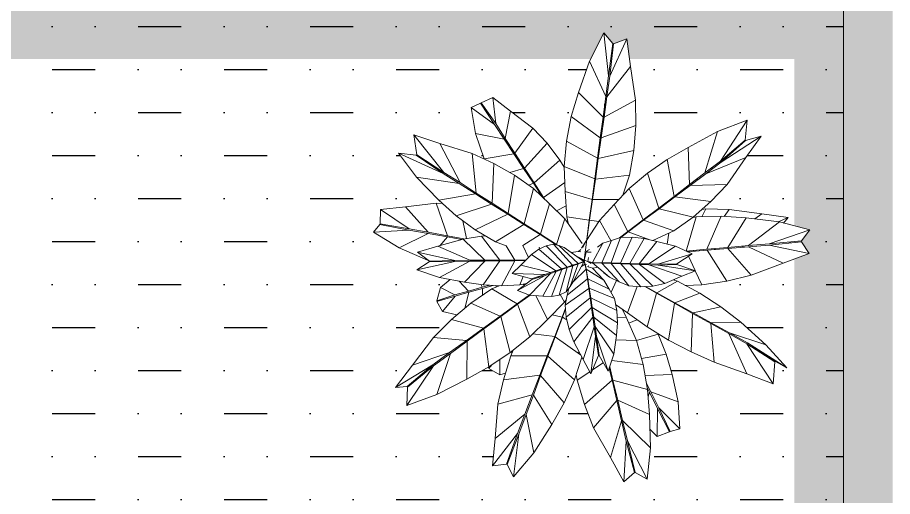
# Model space of a CAD drawing. Header units: inches. Extents: x 274208 to 641690, y -81912 to 129129.
# Drawn here: x 418530 to 420310, y 95731 to 96706 of the extents above; entities that cross this region are included whole.
import ezdxf

# ---------------------------------------------------------------- set-up
doc = ezdxf.new("R2010")
doc.units = ezdxf.units.IN
doc.header["$MEASUREMENT"] = 0
doc.set_wipeout_variables(frame=1)
doc.linetypes.add('$1$HIDDEN', pattern=[0.375, 0.25, -0.125])
for name, color, linetype, lineweight in [('03.Manh', 251, 'Continuous', 13), ('08.Dim', 156, 'Continuous', 15), ('NOI THAT-Interior', 8, 'Continuous', 13)]:
    doc.layers.add(name, color=color, linetype=linetype, lineweight=lineweight)
doc.layers.add('1.TKC-VatLieu', color=7, linetype='Continuous')

# ---------------------------------------------------------------- blocks, each defined once
blk = doc.blocks.new('cay03')
at = {"color": 0}
blk.add_wipeout([(-14565.900601, -4425.866432), (-14565.900405, -4425.866554), (-14565.899488, -4425.867263), (-14565.898872, -4425.867984), (-14565.898434, -4425.868509), (-14565.898586, -4425.868885), (-14565.898705, -4425.869177), (-14565.899496, -4425.869074), (-14565.900276, -4425.868845), (-14565.900106, -4425.869202), (-14565.899467, -4425.87094), (-14565.900075, -4425.870874), (-14565.90009, -4425.870892), (-14565.900004, -4425.871424), (-14565.900754, -4425.870915), (-14565.901476, -4425.870262), (-14565.901562, -4425.870343), (-14565.901683, -4425.872041), (-14565.902136, -4425.872073), (-14565.902366, -4425.872273), (-14565.902865, -4425.87152), (-14565.903272, -4425.870681), (-14565.903292, -4425.870639), (-14565.903307, -4425.87062), (-14565.903307, -4425.870596), (-14565.903325, -4425.87055), (-14565.903323, -4425.870624), (-14565.903551, -4425.871014), (-14565.903809, -4425.870336), (-14565.903885, -4425.87001), (-14565.904121, -4425.870313), (-14565.904514, -4425.870441), (-14565.904355, -4425.869892), (-14565.904259, -4425.869473), (-14565.904162, -4425.869056), (-14565.904107, -4425.868815), (-14565.904116, -4425.868721), (-14565.904194, -4425.869049), (-14565.904296, -4425.869467), (-14565.904396, -4425.869884), (-14565.904537, -4425.87044), (-14565.904843, -4425.870286), (-14565.904969, -4425.869854), (-14565.905617, -4425.870584), (-14565.907087, -4425.871798), (-14565.907068, -4425.871447), (-14565.907089, -4425.871437), (-14565.907649, -4425.871482), (-14565.907355, -4425.87056), (-14565.906919, -4425.86963), (-14565.90658, -4425.868963), (-14565.906603, -4425.868961), (-14565.906557, -4425.868924), (-14565.906517, -4425.868858), (-14565.906623, -4425.868949), (-14565.906828, -4425.868622), (-14565.906786, -4425.868456), (-14565.906983, -4425.868526), (-14565.907717, -4425.868718), (-14565.908748, -4425.868848), (-14565.909578, -4425.868957), (-14565.909543, -4425.868532), (-14565.909556, -4425.868513), (-14565.909556, -4425.868513), (-14565.909556, -4425.868513), (-14565.909556, -4425.868513), (-14565.909556, -4425.868513), (-14565.909556, -4425.868513), (-14565.909556, -4425.868513), (-14565.909556, -4425.868513), (-14565.909556, -4425.868513), (-14565.909556, -4425.868513), (-14565.909556, -4425.868513), (-14565.909543, -4425.868532), (-14565.909556, -4425.868513), (-14565.909938, -4425.868335), (-14565.90923, -4425.867689), (-14565.908401, -4425.867113), (-14565.907754, -4425.866717), (-14565.907073, -4425.866378), (-14565.906924, -4425.866321), (-14565.907089, -4425.866294), (-14565.907828, -4425.866105), (-14565.908543, -4425.865851), (-14565.909468, -4425.865381), (-14565.910218, -4425.865006), (-14565.90995, -4425.864673), (-14565.908988, -4425.864883), (-14565.908369, -4425.865001), (-14565.90775, -4425.86512), (-14565.907499, -4425.865168), (-14565.907567, -4425.865123), (-14565.907743, -4425.865088), (-14565.908361, -4425.864965), (-14565.908979, -4425.864842), (-14565.909949, -4425.86465), (-14565.910165, -4425.864289), (-14565.909218, -4425.864152), (-14565.90867, -4425.864145), (-14565.908891, -4425.863939), (-14565.908755, -4425.86356), (-14565.90804, -4425.863895), (-14565.90754, -4425.864116), (-14565.90739, -4425.864183), (-14565.907267, -4425.864199), (-14565.907524, -4425.864082), (-14565.908021, -4425.863857), (-14565.908748, -4425.863537), (-14565.908681, -4425.863248), (-14565.907858, -4425.863266), (-14565.90703, -4425.863407), (-14565.906403, -4425.863563), (-14565.905792, -4425.863786), (-14565.905764, -4425.8638), (-14565.905982, -4425.863476), (-14565.906363, -4425.86281), (-14565.906702, -4425.862123), (-14565.907102, -4425.861151), (-14565.907429, -4425.860366), (-14565.906774, -4425.860285), (-14565.906187, -4425.861113), (-14565.905859, -4425.861647), (-14565.905531, -4425.862183), (-14565.905204, -4425.862718), (-14565.904876, -4425.863254), (-14565.904548, -4425.863788), (-14565.904336, -4425.864138), (-14565.904335, -4425.864114), (-14565.904536, -4425.863779), (-14565.90486, -4425.863242), (-14565.905186, -4425.862704), (-14565.90551, -4425.862167), (-14565.905834, -4425.861629), (-14565.90616, -4425.861092), (-14565.90676, -4425.86027), (-14565.906961, -4425.859937), (-14565.906239, -4425.860544), (-14565.905526, -4425.861271), (-14565.905041, -4425.861852), (-14565.904601, -4425.862474), (-14565.904351, -4425.862903), (-14565.904347, -4425.862404), (-14565.904269, -4425.861646), (-14565.904123, -4425.860901), (-14565.903794, -4425.859917), (-14565.903534, -4425.85912), (-14565.903166, -4425.859336), (-14565.903191, -4425.859721), (-14565.903157, -4425.859649), (-14565.903142, -4425.859333), (-14565.902817, -4425.859066), (-14565.902581, -4425.859855), (-14565.902419, -4425.859708), (-14565.90228, -4425.860505), (-14565.902101, -4425.861491), (-14565.902062, -4425.862198), (-14565.902068, -4425.862308), (-14565.901841, -4425.862028), (-14565.901344, -4425.861519), (-14565.900555, -4425.860921), (-14565.899921, -4425.860432), (-14565.900041, -4425.860906), (-14565.900661, -4425.86167), (-14565.900689, -4425.861709), (-14565.900645, -4425.861715), (-14565.900632, -4425.861696), (-14565.900023, -4425.860918), (-14565.899427, -4425.860837), (-14565.899734, -4425.861746), (-14565.900178, -4425.862652), (-14565.900522, -4425.863304), (-14565.900911, -4425.863919), (-14565.901347, -4425.864486), (-14565.901547, -4425.864692), (-14565.900949, -4425.864465), (-14565.900203, -4425.864304), (-14565.899447, -4425.864215), (-14565.898689, -4425.864193), (-14565.897656, -4425.8643), (-14565.896821, -4425.864381), (-14565.896951, -4425.864786), (-14565.897924, -4425.864938), (-14565.898545, -4425.86505), (-14565.89885, -4425.865105), (-14565.898668, -4425.865109), (-14565.898539, -4425.865087), (-14565.897918, -4425.864978), (-14565.896944, -4425.864808), (-14565.896613, -4425.865068), (-14565.897447, -4425.865537), (-14565.898383, -4425.865911), (-14565.899104, -4425.866152), (-14565.899844, -4425.866328)], dxfattribs=at)
for p, q in [((-14565.903794, -4425.859917), (-14565.903534, -4425.85912)), ((-14565.903231, -4425.860318), (-14565.903534, -4425.85912)), ((-14565.903534, -4425.85912), (-14565.903166, -4425.859336)), ((-14565.902817, -4425.859066), (-14565.903188, -4425.86032)), ((-14565.903142, -4425.859333), (-14565.902817, -4425.859066)), ((-14565.902542, -4425.859983), (-14565.902817, -4425.859066)), ((-14565.903166, -4425.859336), (-14565.903231, -4425.860318)), ((-14565.903188, -4425.86032), (-14565.903142, -4425.859333)), ((-14565.903192, -4425.859721), (-14565.903158, -4425.859653)), ((-14565.902582, -4425.859856), (-14565.902419, -4425.859708)), ((-14565.902419, -4425.859708), (-14565.902538, -4425.860017)), ((-14565.90228, -4425.860505), (-14565.902419, -4425.859708)), ((-14565.906961, -4425.859937), (-14565.906239, -4425.860544)), ((-14565.90616, -4425.861092), (-14565.906961, -4425.859937)), ((-14565.90676, -4425.86027), (-14565.906961, -4425.859937)), ((-14565.904123, -4425.860901), (-14565.903794, -4425.859917)), ((-14565.903256, -4425.860947), (-14565.903794, -4425.859917)), ((-14565.90322, -4425.86095), (-14565.902542, -4425.859983)), ((-14565.902381, -4425.860979), (-14565.902542, -4425.859983)), ((-14565.906774, -4425.860285), (-14565.907429, -4425.860366)), ((-14565.906774, -4425.860285), (-14565.906187, -4425.861113)), ((-14565.90616, -4425.861092), (-14565.90676, -4425.86027)), ((-14565.903231, -4425.860318), (-14565.903256, -4425.860947)), ((-14565.903188, -4425.86032), (-14565.90322, -4425.86095)), ((-14565.906187, -4425.861113), (-14565.907429, -4425.860366)), ((-14565.907102, -4425.861151), (-14565.907429, -4425.860366)), ((-14565.906239, -4425.860544), (-14565.905526, -4425.861271)), ((-14565.905834, -4425.861629), (-14565.906239, -4425.860544)), ((-14565.90228, -4425.860505), (-14565.902423, -4425.860727)), ((-14565.902101, -4425.861491), (-14565.90228, -4425.860505)), ((-14565.900661, -4425.86167), (-14565.899921, -4425.860432)), ((-14565.900555, -4425.860921), (-14565.899921, -4425.860432)), ((-14565.899921, -4425.860432), (-14565.900041, -4425.860906)), ((-14565.900632, -4425.861696), (-14565.899427, -4425.860837)), ((-14565.900023, -4425.860918), (-14565.899427, -4425.860837)), ((-14565.899427, -4425.860837), (-14565.899734, -4425.861746)), ((-14565.906187, -4425.861113), (-14565.905859, -4425.861647)), ((-14565.905834, -4425.861629), (-14565.90616, -4425.861092)), ((-14565.904269, -4425.861646), (-14565.904123, -4425.860901)), ((-14565.904123, -4425.860901), (-14565.903283, -4425.861577)), ((-14565.903256, -4425.860947), (-14565.903283, -4425.861577)), ((-14565.903231, -4425.861156), (-14565.903262, -4425.861077)), ((-14565.90322, -4425.86095), (-14565.90325, -4425.861578)), ((-14565.90325, -4425.861578), (-14565.902381, -4425.860979)), ((-14565.902302, -4425.861735), (-14565.902381, -4425.860979)), ((-14565.901344, -4425.861519), (-14565.900555, -4425.860921)), ((-14565.900994, -4425.862153), (-14565.900555, -4425.860921)), ((-14565.900041, -4425.860906), (-14565.900661, -4425.86167)), ((-14565.900632, -4425.861696), (-14565.900023, -4425.860918)), ((-14565.907102, -4425.861151), (-14565.905859, -4425.861647)), ((-14565.906702, -4425.862123), (-14565.907102, -4425.861151)), ((-14565.90551, -4425.862167), (-14565.905526, -4425.861271)), ((-14565.905041, -4425.861852), (-14565.905526, -4425.861271)), ((-14565.905531, -4425.862183), (-14565.905859, -4425.861647)), ((-14565.905834, -4425.861629), (-14565.90551, -4425.862167)), ((-14565.904347, -4425.862404), (-14565.904269, -4425.861646)), ((-14565.903308, -4425.862206), (-14565.904269, -4425.861646)), ((-14565.903283, -4425.861577), (-14565.903308, -4425.862206)), ((-14565.90325, -4425.861578), (-14565.90328, -4425.862208)), ((-14565.902101, -4425.861491), (-14565.902312, -4425.861646)), ((-14565.902062, -4425.862198), (-14565.902101, -4425.861491)), ((-14565.901841, -4425.862028), (-14565.901344, -4425.861519)), ((-14565.901344, -4425.861519), (-14565.901328, -4425.862638)), ((-14565.905041, -4425.861852), (-14565.905186, -4425.862704)), ((-14565.904601, -4425.862474), (-14565.905041, -4425.861852)), ((-14565.90328, -4425.862208), (-14565.902302, -4425.861735)), ((-14565.902292, -4425.862496), (-14565.902302, -4425.861735)), ((-14565.900661, -4425.86167), (-14565.900994, -4425.862153)), ((-14565.900632, -4425.861696), (-14565.900968, -4425.862178)), ((-14565.900968, -4425.862178), (-14565.899734, -4425.861746)), ((-14565.90069, -4425.861709), (-14565.900646, -4425.861715)), ((-14565.899734, -4425.861746), (-14565.900178, -4425.862652)), ((-14565.906702, -4425.862123), (-14565.905531, -4425.862183)), ((-14565.906702, -4425.862123), (-14565.906363, -4425.86281)), ((-14565.905186, -4425.862704), (-14565.90551, -4425.862167)), ((-14565.90327, -4425.861991), (-14565.903299, -4425.861957)), ((-14565.902292, -4425.862586), (-14565.901841, -4425.862028)), ((-14565.901841, -4425.862028), (-14565.901661, -4425.863121)), ((-14565.900994, -4425.862153), (-14565.901328, -4425.862638)), ((-14565.900968, -4425.862178), (-14565.901306, -4425.862659)), ((-14565.900869, -4425.861969), (-14565.900805, -4425.861943)), ((-14565.905204, -4425.862718), (-14565.905531, -4425.862183)), ((-14565.904351, -4425.862906), (-14565.904347, -4425.862404)), ((-14565.903923, -4425.862586), (-14565.904347, -4425.862404)), ((-14565.903308, -4425.862206), (-14565.903334, -4425.862801)), ((-14565.90328, -4425.862208), (-14565.903311, -4425.862837)), ((-14565.902062, -4425.862198), (-14565.902295, -4425.862321)), ((-14565.902068, -4425.862309), (-14565.902062, -4425.862198)), ((-14565.901188, -4425.862434), (-14565.901136, -4425.862417)), ((-14565.905186, -4425.862704), (-14565.90486, -4425.863242)), ((-14565.90486, -4425.863242), (-14565.904601, -4425.862474)), ((-14565.904216, -4425.863136), (-14565.904601, -4425.862474)), ((-14565.90407, -4425.863003), (-14565.903918, -4425.862577)), ((-14565.903918, -4425.862577), (-14565.903703, -4425.863134)), ((-14565.903918, -4425.862577), (-14565.903708, -4425.863705)), ((-14565.903915, -4425.862589), (-14565.903473, -4425.862777)), ((-14565.903685, -4425.863134), (-14565.903404, -4425.86266)), ((-14565.903404, -4425.86266), (-14565.903675, -4425.863707)), ((-14565.903151, -4425.863158), (-14565.903404, -4425.86266)), ((-14565.903302, -4425.862632), (-14565.903325, -4425.862611)), ((-14565.903311, -4425.862837), (-14565.902292, -4425.862496)), ((-14565.902686, -4425.863192), (-14565.902292, -4425.862586)), ((-14565.902301, -4425.8626), (-14565.902292, -4425.862496)), ((-14565.902292, -4425.862586), (-14565.901996, -4425.863606)), ((-14565.901328, -4425.862638), (-14565.901661, -4425.863121)), ((-14565.901642, -4425.86314), (-14565.901306, -4425.862659)), ((-14565.901306, -4425.862659), (-14565.900178, -4425.862652)), ((-14565.900178, -4425.862652), (-14565.900522, -4425.863304)), ((-14565.906363, -4425.86281), (-14565.905204, -4425.862718)), ((-14565.906363, -4425.86281), (-14565.905982, -4425.863476)), ((-14565.904876, -4425.863254), (-14565.905204, -4425.862718)), ((-14565.903311, -4425.862837), (-14565.903312, -4425.862843)), ((-14565.901497, -4425.862882), (-14565.901456, -4425.862873)), ((-14565.904536, -4425.863779), (-14565.904216, -4425.863136)), ((-14565.904265, -4425.863527), (-14565.90407, -4425.863003)), ((-14565.90417, -4425.863268), (-14565.904216, -4425.863136)), ((-14565.904154, -4425.863228), (-14565.904188, -4425.863217)), ((-14565.90407, -4425.863003), (-14565.903685, -4425.863987)), ((-14565.903703, -4425.863134), (-14565.903708, -4425.863705)), ((-14565.903685, -4425.863134), (-14565.903675, -4425.863707)), ((-14565.903657, -4425.863989), (-14565.903151, -4425.863158)), ((-14565.902983, -4425.863712), (-14565.903151, -4425.863158)), ((-14565.90295, -4425.863836), (-14565.902686, -4425.863192)), ((-14565.90233, -4425.864089), (-14565.902686, -4425.863192)), ((-14565.901661, -4425.863121), (-14565.901996, -4425.863606)), ((-14565.90198, -4425.863619), (-14565.901642, -4425.86314)), ((-14565.901642, -4425.86314), (-14565.900522, -4425.863304)), ((-14565.908748, -4425.863537), (-14565.908681, -4425.863248)), ((-14565.908681, -4425.863248), (-14565.908021, -4425.863857)), ((-14565.907858, -4425.863266), (-14565.908681, -4425.863248)), ((-14565.907524, -4425.864082), (-14565.907858, -4425.863266)), ((-14565.90703, -4425.863407), (-14565.907858, -4425.863266)), ((-14565.906403, -4425.863563), (-14565.90703, -4425.863407)), ((-14565.907028, -4425.864231), (-14565.90703, -4425.863407)), ((-14565.905982, -4425.863476), (-14565.904876, -4425.863254)), ((-14565.905982, -4425.863476), (-14565.905556, -4425.864109)), ((-14565.904548, -4425.863788), (-14565.904876, -4425.863254)), ((-14565.90486, -4425.863242), (-14565.904536, -4425.863779)), ((-14565.903706, -4425.863361), (-14565.903682, -4425.863368)), ((-14565.903076, -4425.86341), (-14565.902748, -4425.86334)), ((-14565.901782, -4425.863296), (-14565.901747, -4425.863289)), ((-14565.900522, -4425.863304), (-14565.900911, -4425.863919)), ((-14565.908891, -4425.863939), (-14565.908755, -4425.86356)), ((-14565.908755, -4425.86356), (-14565.90804, -4425.863895)), ((-14565.908748, -4425.863537), (-14565.908021, -4425.863857)), ((-14565.906403, -4425.863563), (-14565.906503, -4425.864322)), ((-14565.905792, -4425.863786), (-14565.906403, -4425.863563)), ((-14565.904328, -4425.863891), (-14565.904265, -4425.863527)), ((-14565.903662, -4425.86427), (-14565.904265, -4425.863527)), ((-14565.903708, -4425.863705), (-14565.903685, -4425.863987)), ((-14565.903675, -4425.863707), (-14565.903657, -4425.863989)), ((-14565.903638, -4425.864272), (-14565.902983, -4425.863712)), ((-14565.902881, -4425.864092), (-14565.902983, -4425.863712)), ((-14565.901996, -4425.863606), (-14565.90233, -4425.864089)), ((-14565.902316, -4425.8641), (-14565.90198, -4425.863619)), ((-14565.902068, -4425.863711), (-14565.902041, -4425.863706)), ((-14565.90198, -4425.863619), (-14565.900911, -4425.863919)), ((-14565.90804, -4425.863895), (-14565.908891, -4425.863939)), ((-14565.908669, -4425.864147), (-14565.908891, -4425.863939)), ((-14565.90804, -4425.863895), (-14565.90754, -4425.864116)), ((-14565.908021, -4425.863857), (-14565.907524, -4425.864082)), ((-14565.905957, -4425.864451), (-14565.905792, -4425.863786)), ((-14565.905766, -4425.863799), (-14565.905792, -4425.863786)), ((-14565.905556, -4425.864109), (-14565.904548, -4425.863788)), ((-14565.904337, -4425.864136), (-14565.904548, -4425.863788)), ((-14565.904536, -4425.863779), (-14565.904337, -4425.864112)), ((-14565.90434, -4425.864252), (-14565.904328, -4425.863891)), ((-14565.90364, -4425.864553), (-14565.904328, -4425.863891)), ((-14565.903685, -4425.863987), (-14565.903662, -4425.86427)), ((-14565.903657, -4425.863989), (-14565.903638, -4425.864272)), ((-14565.902927, -4425.863927), (-14565.902663, -4425.864572)), ((-14565.900911, -4425.863919), (-14565.901347, -4425.864486)), ((-14565.910165, -4425.864289), (-14565.909218, -4425.864152)), ((-14565.908979, -4425.864842), (-14565.910165, -4425.864289)), ((-14565.909949, -4425.86465), (-14565.910165, -4425.864289)), ((-14565.909218, -4425.864152), (-14565.908209, -4425.86414)), ((-14565.908361, -4425.864965), (-14565.909218, -4425.864152)), ((-14565.90745, -4425.864175), (-14565.908209, -4425.86414)), ((-14565.907743, -4425.865088), (-14565.908209, -4425.86414)), ((-14565.907679, -4425.864165), (-14565.90754, -4425.864116)), ((-14565.90739, -4425.864183), (-14565.90754, -4425.864116)), ((-14565.907266, -4425.8642), (-14565.907524, -4425.864082)), ((-14565.906696, -4425.864275), (-14565.90745, -4425.864175)), ((-14565.907127, -4425.86521), (-14565.90745, -4425.864175)), ((-14565.905952, -4425.864451), (-14565.906696, -4425.864275)), ((-14565.90653, -4425.865218), (-14565.906696, -4425.864275)), ((-14565.905113, -4425.864692), (-14565.905556, -4425.864109)), ((-14565.90434, -4425.864252), (-14565.903618, -4425.864836)), ((-14565.904297, -4425.864611), (-14565.90434, -4425.864252)), ((-14565.903655, -4425.864043), (-14565.903682, -4425.864037)), ((-14565.903662, -4425.86427), (-14565.90364, -4425.864553)), ((-14565.903638, -4425.864272), (-14565.90362, -4425.864554)), ((-14565.90362, -4425.864554), (-14565.902881, -4425.864092)), ((-14565.902826, -4425.864459), (-14565.902881, -4425.864092)), ((-14565.90233, -4425.864089), (-14565.902663, -4425.864572)), ((-14565.902653, -4425.864581), (-14565.902316, -4425.8641)), ((-14565.902401, -4425.864216), (-14565.902422, -4425.864222)), ((-14565.902405, -4425.864227), (-14565.902401, -4425.864216)), ((-14565.902401, -4425.864216), (-14565.902387, -4425.86417)), ((-14565.902358, -4425.864128), (-14565.902334, -4425.864126)), ((-14565.902316, -4425.8641), (-14565.901347, -4425.864486)), ((-14565.900203, -4425.864304), (-14565.899447, -4425.864215)), ((-14565.899447, -4425.864215), (-14565.899784, -4425.865274)), ((-14565.899447, -4425.864215), (-14565.898689, -4425.864193)), ((-14565.898689, -4425.864193), (-14565.899165, -4425.865162)), ((-14565.898689, -4425.864193), (-14565.897656, -4425.8643)), ((-14565.90524, -4425.864735), (-14565.905952, -4425.864451)), ((-14565.905952, -4425.864451), (-14565.905916, -4425.865071)), ((-14565.905329, -4425.864411), (-14565.905421, -4425.864663)), ((-14565.905113, -4425.864692), (-14565.904327, -4425.864368)), ((-14565.90364, -4425.864553), (-14565.903618, -4425.864836)), ((-14565.90362, -4425.864554), (-14565.9036, -4425.864837)), ((-14565.9036, -4425.864837), (-14565.902826, -4425.864459)), ((-14565.902826, -4425.864814), (-14565.902826, -4425.864459)), ((-14565.901347, -4425.864486), (-14565.901812, -4425.864964)), ((-14565.901545, -4425.864691), (-14565.900949, -4425.864465)), ((-14565.901023, -4425.865498), (-14565.900949, -4425.864465)), ((-14565.900949, -4425.864465), (-14565.900203, -4425.864304)), ((-14565.900203, -4425.864304), (-14565.900403, -4425.865386)), ((-14565.897656, -4425.8643), (-14565.898545, -4425.86505)), ((-14565.897924, -4425.864938), (-14565.896821, -4425.864381)), ((-14565.897656, -4425.8643), (-14565.896821, -4425.864381)), ((-14565.896821, -4425.864381), (-14565.896951, -4425.864786)), ((-14565.90995, -4425.864673), (-14565.910218, -4425.865006)), ((-14565.90995, -4425.864673), (-14565.908988, -4425.864883)), ((-14565.908979, -4425.864842), (-14565.909949, -4425.86465)), ((-14565.90524, -4425.864735), (-14565.905252, -4425.865006)), ((-14565.905005, -4425.864834), (-14565.90524, -4425.864735)), ((-14565.904847, -4425.865038), (-14565.905113, -4425.864692)), ((-14565.904297, -4425.864611), (-14565.903595, -4425.865119)), ((-14565.904157, -4425.864904), (-14565.904297, -4425.864611)), ((-14565.903628, -4425.864712), (-14565.903609, -4425.864714)), ((-14565.903581, -4425.865119), (-14565.902826, -4425.864814)), ((-14565.902897, -4425.865087), (-14565.902826, -4425.864814)), ((-14565.902833, -4425.864838), (-14565.902653, -4425.864581)), ((-14565.902663, -4425.864572), (-14565.902827, -4425.864811)), ((-14565.90277, -4425.864747), (-14565.902784, -4425.864747)), ((-14565.902683, -4425.8646), (-14565.902692, -4425.864635)), ((-14565.902653, -4425.864581), (-14565.901812, -4425.864964)), ((-14565.901642, -4425.86561), (-14565.901666, -4425.864814)), ((-14565.896951, -4425.864786), (-14565.897924, -4425.864938)), ((-14565.897918, -4425.864978), (-14565.896944, -4425.864808)), ((-14565.896944, -4425.864808), (-14565.896613, -4425.865068)), ((-14565.908988, -4425.864883), (-14565.910218, -4425.865006)), ((-14565.909468, -4425.865381), (-14565.910218, -4425.865006)), ((-14565.909468, -4425.865381), (-14565.908369, -4425.865001)), ((-14565.908988, -4425.864883), (-14565.908369, -4425.865001)), ((-14565.908361, -4425.864965), (-14565.908979, -4425.864842)), ((-14565.90775, -4425.86512), (-14565.908369, -4425.865001)), ((-14565.908361, -4425.864965), (-14565.907743, -4425.865088)), ((-14565.907743, -4425.865088), (-14565.907127, -4425.86521)), ((-14565.906348, -4425.865149), (-14565.905786, -4425.865048)), ((-14565.905786, -4425.865048), (-14565.9054, -4425.865003)), ((-14565.905196, -4425.865717), (-14565.905786, -4425.865048)), ((-14565.904904, -4425.865751), (-14565.9054, -4425.865003)), ((-14565.9054, -4425.865003), (-14565.905023, -4425.865008)), ((-14565.905023, -4425.865008), (-14565.904656, -4425.865068)), ((-14565.904613, -4425.865784), (-14565.905023, -4425.865008)), ((-14565.904656, -4425.865068), (-14565.904368, -4425.865211)), ((-14565.904321, -4425.865818), (-14565.904656, -4425.865068)), ((-14565.904467, -4425.865163), (-14565.904119, -4425.864979)), ((-14565.904157, -4425.864904), (-14565.903573, -4425.865402)), ((-14565.904009, -4425.865188), (-14565.904157, -4425.864904)), ((-14565.903595, -4425.865119), (-14565.903618, -4425.864836)), ((-14565.9036, -4425.864837), (-14565.903581, -4425.865119)), ((-14565.903563, -4425.865402), (-14565.902897, -4425.865087)), ((-14565.902977, -4425.86535), (-14565.902897, -4425.865087)), ((-14565.901812, -4425.864964), (-14565.902279, -4425.865429)), ((-14565.898545, -4425.86505), (-14565.899165, -4425.865162)), ((-14565.898539, -4425.865087), (-14565.899159, -4425.865194)), ((-14565.897924, -4425.864938), (-14565.898545, -4425.86505)), ((-14565.897918, -4425.864978), (-14565.898539, -4425.865087)), ((-14565.898539, -4425.865087), (-14565.897447, -4425.865537)), ((-14565.897918, -4425.864978), (-14565.896613, -4425.865068)), ((-14565.896613, -4425.865068), (-14565.897447, -4425.865537)), ((-14565.908543, -4425.865851), (-14565.90775, -4425.86512)), ((-14565.907828, -4425.866105), (-14565.907131, -4425.865238)), ((-14565.907131, -4425.865238), (-14565.90775, -4425.86512)), ((-14565.907565, -4425.865124), (-14565.907499, -4425.865168)), ((-14565.906767, -4425.865309), (-14565.907131, -4425.865238)), ((-14565.906723, -4425.865291), (-14565.907127, -4425.86521)), ((-14565.907127, -4425.86524), (-14565.907107, -4425.865215)), ((-14565.906848, -4425.865339), (-14565.906348, -4425.865149)), ((-14565.906363, -4425.865596), (-14565.906848, -4425.865339)), ((-14565.905779, -4425.865652), (-14565.906848, -4425.865339)), ((-14565.905487, -4425.865685), (-14565.906348, -4425.865149)), ((-14565.904028, -4425.865851), (-14565.904368, -4425.865211)), ((-14565.904368, -4425.865211), (-14565.904089, -4425.865363)), ((-14565.904009, -4425.865188), (-14565.903552, -4425.865684)), ((-14565.903872, -4425.865357), (-14565.904009, -4425.865188)), ((-14565.903573, -4425.865402), (-14565.903595, -4425.865119)), ((-14565.903581, -4425.865119), (-14565.903563, -4425.865402)), ((-14565.903544, -4425.865684), (-14565.902977, -4425.86535)), ((-14565.903091, -4425.865518), (-14565.902977, -4425.86535)), ((-14565.902904, -4425.865108), (-14565.902279, -4425.865429)), ((-14565.899784, -4425.865274), (-14565.900403, -4425.865386)), ((-14565.899779, -4425.865302), (-14565.900399, -4425.865409)), ((-14565.900077, -4425.865328), (-14565.900055, -4425.86535)), ((-14565.899165, -4425.865162), (-14565.899784, -4425.865274)), ((-14565.899159, -4425.865194), (-14565.899779, -4425.865302)), ((-14565.899779, -4425.865302), (-14565.899104, -4425.866152)), ((-14565.899618, -4425.865244), (-14565.899586, -4425.865268)), ((-14565.899162, -4425.865162), (-14565.899115, -4425.865187)), ((-14565.899159, -4425.865194), (-14565.898383, -4425.865911)), ((-14565.898973, -4425.865128), (-14565.898771, -4425.865129)), ((-14565.898851, -4425.865105), (-14565.898664, -4425.86511)), ((-14565.908543, -4425.865851), (-14565.909468, -4425.865381)), ((-14565.906363, -4425.865615), (-14565.906907, -4425.865875)), ((-14565.906801, -4425.865824), (-14565.906587, -4425.865478)), ((-14565.906363, -4425.865596), (-14565.905779, -4425.865652)), ((-14565.906363, -4425.865615), (-14565.905781, -4425.865683)), ((-14565.904089, -4425.865363), (-14565.903716, -4425.865696)), ((-14565.903737, -4425.865884), (-14565.904089, -4425.865363)), ((-14565.903716, -4425.865696), (-14565.903697, -4425.865566)), ((-14565.903573, -4425.865402), (-14565.903552, -4425.865684)), ((-14565.903563, -4425.865402), (-14565.903544, -4425.865684)), ((-14565.903552, -4425.865586), (-14565.90356, -4425.865588)), ((-14565.902279, -4425.865429), (-14565.903099, -4425.866002)), ((-14565.902262, -4425.865724), (-14565.90231, -4425.865451)), ((-14565.901642, -4425.86561), (-14565.902262, -4425.865724)), ((-14565.901023, -4425.865498), (-14565.901642, -4425.86561)), ((-14565.90164, -4425.865625), (-14565.90102, -4425.865518)), ((-14565.901434, -4425.86559), (-14565.901444, -4425.865574)), ((-14565.900403, -4425.865386), (-14565.901023, -4425.865498)), ((-14565.900399, -4425.865409), (-14565.90102, -4425.865518)), ((-14565.90102, -4425.865518), (-14565.900601, -4425.866432)), ((-14565.900986, -4425.865492), (-14565.900971, -4425.86551)), ((-14565.900529, -4425.865409), (-14565.900511, -4425.865429)), ((-14565.900399, -4425.865409), (-14565.899844, -4425.866328)), ((-14565.897447, -4425.865537), (-14565.898383, -4425.865911)), ((-14565.907828, -4425.866105), (-14565.908543, -4425.865851)), ((-14565.905781, -4425.865683), (-14565.906907, -4425.865875)), ((-14565.906465, -4425.866085), (-14565.906907, -4425.865875)), ((-14565.906465, -4425.866085), (-14565.905488, -4425.865713)), ((-14565.905982, -4425.865661), (-14565.90597, -4425.865634)), ((-14565.905919, -4425.866351), (-14565.905196, -4425.865742)), ((-14565.905781, -4425.865683), (-14565.905488, -4425.865713)), ((-14565.905779, -4425.865652), (-14565.905487, -4425.865685)), ((-14565.905543, -4425.866473), (-14565.904904, -4425.865772)), ((-14565.905196, -4425.865742), (-14565.905488, -4425.865713)), ((-14565.905487, -4425.865685), (-14565.905196, -4425.865717)), ((-14565.905317, -4425.865704), (-14565.905325, -4425.86573)), ((-14565.905196, -4425.865717), (-14565.904904, -4425.865751)), ((-14565.904904, -4425.865772), (-14565.905196, -4425.865742)), ((-14565.905167, -4425.866546), (-14565.904612, -4425.865801)), ((-14565.904904, -4425.865751), (-14565.904613, -4425.865784)), ((-14565.904612, -4425.865801), (-14565.904904, -4425.865772)), ((-14565.904799, -4425.866561), (-14565.904322, -4425.865832)), ((-14565.904672, -4425.865778), (-14565.904676, -4425.865796)), ((-14565.904321, -4425.865818), (-14565.904613, -4425.865784)), ((-14565.904322, -4425.865832), (-14565.904612, -4425.865801)), ((-14565.904499, -4425.866492), (-14565.90403, -4425.865862)), ((-14565.90403, -4425.865862), (-14565.904322, -4425.865832)), ((-14565.904028, -4425.865851), (-14565.904321, -4425.865818)), ((-14565.904069, -4425.865859), (-14565.904081, -4425.865846)), ((-14565.90401, -4425.865865), (-14565.904033, -4425.865852)), ((-14565.903738, -4425.865891), (-14565.90403, -4425.865862)), ((-14565.903737, -4425.865884), (-14565.904028, -4425.865851)), ((-14565.903825, -4425.865884), (-14565.903824, -4425.865879)), ((-14565.903791, -4425.865878), (-14565.903616, -4425.865911)), ((-14565.903762, -4425.865881), (-14565.903586, -4425.865916)), ((-14565.903743, -4425.865884), (-14565.903743, -4425.865892)), ((-14565.903583, -4425.865911), (-14565.903737, -4425.865884)), ((-14565.90367, -4425.865819), (-14565.903714, -4425.86568)), ((-14565.903639, -4425.865805), (-14565.903662, -4425.86584)), ((-14565.903583, -4425.865911), (-14565.903596, -4425.865875)), ((-14565.903573, -4425.86573), (-14565.90351, -4425.865828)), ((-14565.90351, -4425.865828), (-14565.903552, -4425.865684)), ((-14565.903544, -4425.865684), (-14565.903507, -4425.865829)), ((-14565.903542, -4425.865722), (-14565.903519, -4425.865784)), ((-14565.903536, -4425.865744), (-14565.903517, -4425.865796)), ((-14565.90351, -4425.865828), (-14565.903462, -4425.86594)), ((-14565.903507, -4425.865829), (-14565.903393, -4425.865806)), ((-14565.903507, -4425.865829), (-14565.903462, -4425.86594)), ((-14565.902841, -4425.865828), (-14565.903462, -4425.86594)), ((-14565.90284, -4425.865833), (-14565.903462, -4425.86594)), ((-14565.903462, -4425.86594), (-14565.903196, -4425.865857)), ((-14565.903226, -4425.865718), (-14565.903222, -4425.865813)), ((-14565.903222, -4425.865813), (-14565.903196, -4425.865857)), ((-14565.903221, -4425.865865), (-14565.90322, -4425.865899)), ((-14565.903196, -4425.865857), (-14565.903145, -4425.865767)), ((-14565.903078, -4425.865958), (-14565.90284, -4425.865833)), ((-14565.90285, -4425.865827), (-14565.902841, -4425.865828)), ((-14565.902841, -4425.865828), (-14565.90285, -4425.865827)), ((-14565.902262, -4425.865724), (-14565.902841, -4425.865828)), ((-14565.90226, -4425.865732), (-14565.90284, -4425.865833)), ((-14565.902405, -4425.86575), (-14565.902403, -4425.865758)), ((-14565.90226, -4425.865732), (-14565.90164, -4425.865625)), ((-14565.90226, -4425.865732), (-14565.902137, -4425.866404)), ((-14565.901913, -4425.865673), (-14565.901919, -4425.865661)), ((-14565.90164, -4425.865625), (-14565.901367, -4425.866425)), ((-14565.907089, -4425.866294), (-14565.907828, -4425.866105)), ((-14565.90685, -4425.865903), (-14565.907089, -4425.866294)), ((-14565.906395, -4425.86612), (-14565.907073, -4425.866378)), ((-14565.905919, -4425.866351), (-14565.906465, -4425.866085)), ((-14565.903565, -4425.86612), (-14565.904246, -4425.866394)), ((-14565.904101, -4425.866294), (-14565.903738, -4425.865891)), ((-14565.903512, -4425.86595), (-14565.904083, -4425.866281)), ((-14565.903584, -4425.865916), (-14565.903738, -4425.865891)), ((-14565.903584, -4425.865916), (-14565.903648, -4425.866021)), ((-14565.903617, -4425.866288), (-14565.903565, -4425.86612)), ((-14565.903603, -4425.866292), (-14565.903554, -4425.866121)), ((-14565.903584, -4425.865916), (-14565.903497, -4425.865935)), ((-14565.903583, -4425.865911), (-14565.903495, -4425.865933)), ((-14565.903583, -4425.866173), (-14565.903553, -4425.866118)), ((-14565.903553, -4425.866114), (-14565.90358, -4425.866166)), ((-14565.903565, -4425.86612), (-14565.903512, -4425.86595)), ((-14565.903554, -4425.866121), (-14565.903504, -4425.865951)), ((-14565.903554, -4425.866121), (-14565.902992, -4425.866683)), ((-14565.903515, -4425.865959), (-14565.903484, -4425.865923)), ((-14565.903484, -4425.865923), (-14565.903512, -4425.86595)), ((-14565.903504, -4425.865951), (-14565.90348, -4425.865923)), ((-14565.903058, -4425.866531), (-14565.903504, -4425.865951)), ((-14565.9034, -4425.866086), (-14565.903504, -4425.865951)), ((-14565.903482, -4425.865926), (-14565.903484, -4425.865923)), ((-14565.903484, -4425.865923), (-14565.903482, -4425.865926)), ((-14565.903483, -4425.865981), (-14565.903482, -4425.86598)), ((-14565.903483, -4425.865981), (-14565.903483, -4425.865981)), ((-14565.90348, -4425.865923), (-14565.9034, -4425.866086)), ((-14565.903462, -4425.86594), (-14565.90348, -4425.865923)), ((-14565.903286, -4425.866235), (-14565.903462, -4425.86594)), ((-14565.903301, -4425.866216), (-14565.903462, -4425.86594)), ((-14565.90346, -4425.86601), (-14565.90346, -4425.86601)), ((-14565.903459, -4425.866012), (-14565.903459, -4425.86601)), ((-14565.903401, -4425.866086), (-14565.9034, -4425.866088)), ((-14565.9034, -4425.866086), (-14565.903058, -4425.866531)), ((-14565.9034, -4425.866088), (-14565.9034, -4425.866086)), ((-14565.9034, -4425.866086), (-14565.9034, -4425.866088)), ((-14565.903212, -4425.866332), (-14565.903191, -4425.866093)), ((-14565.903193, -4425.866096), (-14565.903207, -4425.866025)), ((-14565.903137, -4425.866029), (-14565.903191, -4425.866093)), ((-14565.903099, -4425.866002), (-14565.903097, -4425.866002)), ((-14565.902955, -4425.865981), (-14565.902195, -4425.86647)), ((-14565.899104, -4425.866152), (-14565.899844, -4425.866328)), ((-14565.898383, -4425.865911), (-14565.899104, -4425.866152)), ((-14565.907754, -4425.866717), (-14565.907073, -4425.866378)), ((-14565.906923, -4425.866321), (-14565.907089, -4425.866294)), ((-14565.907073, -4425.866378), (-14565.906325, -4425.867148)), ((-14565.905744, -4425.866903), (-14565.906319, -4425.866157)), ((-14565.906234, -4425.866198), (-14565.906255, -4425.866242)), ((-14565.905543, -4425.866473), (-14565.905919, -4425.866351)), ((-14565.903617, -4425.866288), (-14565.904402, -4425.866519)), ((-14565.904402, -4425.866519), (-14565.904246, -4425.866394)), ((-14565.904246, -4425.866394), (-14565.904083, -4425.866281)), ((-14565.903669, -4425.866458), (-14565.903617, -4425.866288)), ((-14565.903653, -4425.866461), (-14565.903603, -4425.866292)), ((-14565.903639, -4425.866357), (-14565.903614, -4425.866326)), ((-14565.903612, -4425.86627), (-14565.903599, -4425.866277)), ((-14565.902939, -4425.866844), (-14565.903603, -4425.866292)), ((-14565.902137, -4425.866404), (-14565.902362, -4425.866365)), ((-14565.901367, -4425.866425), (-14565.902137, -4425.866404)), ((-14565.901935, -4425.866714), (-14565.901795, -4425.866415)), ((-14565.899844, -4425.866328), (-14565.900601, -4425.866432)), ((-14565.905163, -4425.866659), (-14565.905744, -4425.866903)), ((-14565.905158, -4425.866672), (-14565.905737, -4425.86692)), ((-14565.905167, -4425.866546), (-14565.905543, -4425.866473)), ((-14565.905244, -4425.866532), (-14565.905163, -4425.866659)), ((-14565.905216, -4425.867121), (-14565.904707, -4425.866577)), ((-14565.904799, -4425.866561), (-14565.905167, -4425.866546)), ((-14565.905163, -4425.866659), (-14565.904921, -4425.866557)), ((-14565.905158, -4425.866672), (-14565.904892, -4425.866559)), ((-14565.905158, -4425.866672), (-14565.90508, -4425.866975)), ((-14565.904499, -4425.866492), (-14565.904799, -4425.866561)), ((-14565.904642, -4425.866525), (-14565.904707, -4425.866577)), ((-14565.904707, -4425.866577), (-14565.904478, -4425.866707)), ((-14565.904521, -4425.866973), (-14565.903722, -4425.866628)), ((-14565.904303, -4425.866438), (-14565.904499, -4425.866492)), ((-14565.903669, -4425.866458), (-14565.904489, -4425.866737)), ((-14565.904489, -4425.866737), (-14565.904402, -4425.866519)), ((-14565.903775, -4425.866798), (-14565.903722, -4425.866628)), ((-14565.90375, -4425.866802), (-14565.903702, -4425.866631)), ((-14565.903722, -4425.866628), (-14565.903669, -4425.866458)), ((-14565.903702, -4425.866631), (-14565.903653, -4425.866461)), ((-14565.903081, -4425.867296), (-14565.903702, -4425.866631)), ((-14565.902982, -4425.86707), (-14565.903653, -4425.866461)), ((-14565.903058, -4425.866531), (-14565.902992, -4425.866683)), ((-14565.902992, -4425.866683), (-14565.902939, -4425.866844)), ((-14565.90296, -4425.866757), (-14565.902195, -4425.86647)), ((-14565.902195, -4425.86647), (-14565.901714, -4425.86692)), ((-14565.901087, -4425.866429), (-14565.901523, -4425.86709)), ((-14565.900601, -4425.866432), (-14565.901367, -4425.866425)), ((-14565.901064, -4425.867361), (-14565.900405, -4425.866554)), ((-14565.900631, -4425.866432), (-14565.900405, -4425.866554)), ((-14565.900405, -4425.866554), (-14565.899884, -4425.866917)), ((-14565.908401, -4425.867113), (-14565.907754, -4425.866717)), ((-14565.906904, -4425.867393), (-14565.907754, -4425.866717)), ((-14565.905744, -4425.866903), (-14565.906325, -4425.867148)), ((-14565.905737, -4425.86692), (-14565.906316, -4425.86717)), ((-14565.905768, -4425.866934), (-14565.905785, -4425.86692)), ((-14565.905635, -4425.867581), (-14565.905737, -4425.86692)), ((-14565.905295, -4425.866731), (-14565.905307, -4425.866719)), ((-14565.904489, -4425.866737), (-14565.904521, -4425.866973)), ((-14565.903775, -4425.866798), (-14565.904507, -4425.867228)), ((-14565.903775, -4425.866798), (-14565.903827, -4425.866968)), ((-14565.903799, -4425.866972), (-14565.90375, -4425.866802)), ((-14565.90375, -4425.8668), (-14565.90378, -4425.866813)), ((-14565.903229, -4425.867521), (-14565.90375, -4425.866802)), ((-14565.902939, -4425.866844), (-14565.902982, -4425.86707)), ((-14565.902978, -4425.86673), (-14565.90296, -4425.866757)), ((-14565.902965, -4425.866768), (-14565.902639, -4425.867239)), ((-14565.902629, -4425.867231), (-14565.90296, -4425.866757)), ((-14565.902934, -4425.866795), (-14565.902911, -4425.866846)), ((-14565.901714, -4425.86692), (-14565.902629, -4425.867231)), ((-14565.901714, -4425.86692), (-14565.901237, -4425.867383)), ((-14565.899884, -4425.866917), (-14565.900605, -4425.867633)), ((-14565.899884, -4425.866917), (-14565.89941, -4425.867331)), ((-14565.90923, -4425.867689), (-14565.908401, -4425.867113)), ((-14565.907485, -4425.867637), (-14565.908401, -4425.867113)), ((-14565.906904, -4425.867393), (-14565.906325, -4425.867148)), ((-14565.906316, -4425.86717), (-14565.906894, -4425.867418)), ((-14565.906267, -4425.86827), (-14565.906316, -4425.86717)), ((-14565.906022, -4425.86702), (-14565.906053, -4425.867057)), ((-14565.905718, -4425.867673), (-14565.905216, -4425.867121)), ((-14565.904479, -4425.867438), (-14565.905216, -4425.867121)), ((-14565.904507, -4425.867228), (-14565.904521, -4425.866973)), ((-14565.903827, -4425.866968), (-14565.904452, -4425.867628)), ((-14565.90388, -4425.867138), (-14565.904303, -4425.867988)), ((-14565.90388, -4425.867138), (-14565.903985, -4425.867546)), ((-14565.903966, -4425.867548), (-14565.903849, -4425.867143)), ((-14565.90388, -4425.867138), (-14565.903827, -4425.866968)), ((-14565.903849, -4425.867143), (-14565.903799, -4425.866972)), ((-14565.903849, -4425.867143), (-14565.903782, -4425.868135)), ((-14565.903799, -4425.866972), (-14565.903538, -4425.86786)), ((-14565.902982, -4425.86707), (-14565.903081, -4425.867296)), ((-14565.902796, -4425.866993), (-14565.902807, -4425.866997)), ((-14565.901523, -4425.86709), (-14565.901565, -4425.867066)), ((-14565.901064, -4425.867361), (-14565.901523, -4425.86709)), ((-14565.901076, -4425.867381), (-14565.901508, -4425.867122)), ((-14565.906904, -4425.867393), (-14565.907485, -4425.867637)), ((-14565.906894, -4425.867418), (-14565.907472, -4425.867668)), ((-14565.906983, -4425.868526), (-14565.906894, -4425.867418)), ((-14565.904452, -4425.867628), (-14565.904507, -4425.867228)), ((-14565.903905, -4425.867333), (-14565.903933, -4425.867345)), ((-14565.903081, -4425.867296), (-14565.903229, -4425.867521)), ((-14565.903021, -4425.867287), (-14565.903068, -4425.867266)), ((-14565.902639, -4425.867239), (-14565.902949, -4425.86777)), ((-14565.902312, -4425.867716), (-14565.902639, -4425.867239)), ((-14565.902297, -4425.867704), (-14565.902629, -4425.867231)), ((-14565.901237, -4425.867383), (-14565.902297, -4425.867704)), ((-14565.901237, -4425.867383), (-14565.900806, -4425.867945)), ((-14565.901076, -4425.867381), (-14565.90113, -4425.867525)), ((-14565.900618, -4425.867658), (-14565.901076, -4425.867381)), ((-14565.900605, -4425.867633), (-14565.901064, -4425.867361)), ((-14565.89941, -4425.867331), (-14565.900145, -4425.867906)), ((-14565.89941, -4425.867331), (-14565.898872, -4425.867984)), ((-14565.909938, -4425.868335), (-14565.90923, -4425.867689)), ((-14565.908066, -4425.867882), (-14565.90923, -4425.867689)), ((-14565.907485, -4425.867637), (-14565.908066, -4425.867882)), ((-14565.907472, -4425.867668), (-14565.90805, -4425.867916)), ((-14565.907717, -4425.868718), (-14565.907472, -4425.867668)), ((-14565.906172, -4425.868292), (-14565.905718, -4425.867673)), ((-14565.904719, -4425.868009), (-14565.905718, -4425.867673)), ((-14565.904455, -4425.867617), (-14565.904719, -4425.868009)), ((-14565.904705, -4425.868019), (-14565.904451, -4425.867637)), ((-14565.904472, -4425.867669), (-14565.904488, -4425.867665)), ((-14565.904303, -4425.867988), (-14565.904452, -4425.867628)), ((-14565.903985, -4425.867546), (-14565.904303, -4425.867988)), ((-14565.904135, -4425.867913), (-14565.9041, -4425.867707)), ((-14565.903966, -4425.867548), (-14565.903782, -4425.868135)), ((-14565.903229, -4425.867521), (-14565.903538, -4425.86786)), ((-14565.903397, -4425.868036), (-14565.903407, -4425.867717)), ((-14565.90338, -4425.868036), (-14565.903394, -4425.8677)), ((-14565.903316, -4425.867617), (-14565.902949, -4425.86777)), ((-14565.902312, -4425.867716), (-14565.902799, -4425.868601)), ((-14565.90239, -4425.867604), (-14565.902371, -4425.867601)), ((-14565.901983, -4425.868194), (-14565.902312, -4425.867716)), ((-14565.901965, -4425.868179), (-14565.902297, -4425.867704)), ((-14565.900618, -4425.867658), (-14565.900726, -4425.868076)), ((-14565.900162, -4425.867933), (-14565.900618, -4425.867658)), ((-14565.900145, -4425.867906), (-14565.900605, -4425.867633)), ((-14565.908748, -4425.868848), (-14565.90805, -4425.867916)), ((-14565.908646, -4425.868127), (-14565.908066, -4425.867882)), ((-14565.90805, -4425.867916), (-14565.908629, -4425.868166)), ((-14565.904149, -4425.867773), (-14565.904119, -4425.867814)), ((-14565.904135, -4425.867913), (-14565.904139, -4425.868469)), ((-14565.903888, -4425.867801), (-14565.904135, -4425.867913)), ((-14565.903538, -4425.86786), (-14565.903782, -4425.868135)), ((-14565.90339, -4425.867794), (-14565.903406, -4425.867796)), ((-14565.900806, -4425.867945), (-14565.901965, -4425.868179)), ((-14565.900806, -4425.867945), (-14565.900432, -4425.868554)), ((-14565.900162, -4425.867933), (-14565.900276, -4425.868845)), ((-14565.900162, -4425.867933), (-14565.899704, -4425.86821)), ((-14565.899685, -4425.868179), (-14565.900145, -4425.867906)), ((-14565.898872, -4425.867984), (-14565.899685, -4425.868179)), ((-14565.898872, -4425.867984), (-14565.898434, -4425.868509)), ((-14565.908646, -4425.868127), (-14565.909938, -4425.868335)), ((-14565.908629, -4425.868166), (-14565.909578, -4425.868957)), ((-14565.908646, -4425.868127), (-14565.909556, -4425.868513)), ((-14565.909543, -4425.868532), (-14565.908629, -4425.868166)), ((-14565.906267, -4425.86827), (-14565.906983, -4425.868526)), ((-14565.906099, -4425.868191), (-14565.906267, -4425.86827)), ((-14565.906197, -4425.868237), (-14565.906146, -4425.868253)), ((-14565.904719, -4425.868009), (-14565.905071, -4425.868531)), ((-14565.905052, -4425.868544), (-14565.904705, -4425.868019)), ((-14565.904763, -4425.868106), (-14565.904783, -4425.868103)), ((-14565.904223, -4425.868765), (-14565.904705, -4425.868019)), ((-14565.904139, -4425.868469), (-14565.903397, -4425.868036)), ((-14565.903384, -4425.868488), (-14565.903397, -4425.868036)), ((-14565.903364, -4425.868488), (-14565.90338, -4425.868036)), ((-14565.902932, -4425.868276), (-14565.90338, -4425.868036)), ((-14565.901983, -4425.868194), (-14565.902416, -4425.869201)), ((-14565.901983, -4425.868194), (-14565.901655, -4425.868669)), ((-14565.901633, -4425.868652), (-14565.901965, -4425.868179)), ((-14565.901941, -4425.868257), (-14565.901912, -4425.868255)), ((-14565.901906, -4425.868266), (-14565.901887, -4425.868335)), ((-14565.899704, -4425.86821), (-14565.899496, -4425.869074)), ((-14565.899247, -4425.868487), (-14565.899704, -4425.86821)), ((-14565.899225, -4425.86845), (-14565.899685, -4425.868179)), ((-14565.909556, -4425.868513), (-14565.909938, -4425.868335)), ((-14565.909543, -4425.868532), (-14565.909578, -4425.868957)), ((-14565.907717, -4425.868718), (-14565.906983, -4425.868526)), ((-14565.906828, -4425.868622), (-14565.906786, -4425.868455)), ((-14565.906571, -4425.868946), (-14565.906172, -4425.868292)), ((-14565.905071, -4425.868531), (-14565.906172, -4425.868292)), ((-14565.905071, -4425.868531), (-14565.905423, -4425.869054)), ((-14565.905075, -4425.868564), (-14565.905071, -4425.86853)), ((-14565.904088, -4425.869027), (-14565.904139, -4425.868469)), ((-14565.903384, -4425.868488), (-14565.904088, -4425.869027)), ((-14565.903386, -4425.868461), (-14565.903366, -4425.868453)), ((-14565.903384, -4425.868488), (-14565.903372, -4425.868941)), ((-14565.903364, -4425.868488), (-14565.902612, -4425.869016)), ((-14565.903346, -4425.868941), (-14565.903364, -4425.868488)), ((-14565.902799, -4425.868601), (-14565.902932, -4425.868276)), ((-14565.899247, -4425.868487), (-14565.898586, -4425.868885)), ((-14565.899247, -4425.868487), (-14565.898705, -4425.869177)), ((-14565.898576, -4425.868863), (-14565.899225, -4425.86845)), ((-14565.899225, -4425.86845), (-14565.898434, -4425.868509)), ((-14565.898434, -4425.868509), (-14565.898576, -4425.868863)), ((-14565.907717, -4425.868718), (-14565.908748, -4425.868848)), ((-14565.906365, -4425.868608), (-14565.906828, -4425.868622)), ((-14565.906623, -4425.868949), (-14565.906828, -4425.868622)), ((-14565.905402, -4425.869069), (-14565.905052, -4425.868544)), ((-14565.905158, -4425.868661), (-14565.905123, -4425.868651)), ((-14565.905104, -4425.86858), (-14565.905088, -4425.868597)), ((-14565.905075, -4425.868578), (-14565.905075, -4425.868564)), ((-14565.905067, -4425.868565), (-14565.905075, -4425.868564)), ((-14565.905052, -4425.868544), (-14565.90463, -4425.869415)), ((-14565.904223, -4425.868765), (-14565.90463, -4425.869415)), ((-14565.904134, -4425.868543), (-14565.904223, -4425.868765)), ((-14565.904117, -4425.868724), (-14565.904194, -4425.869049)), ((-14565.904168, -4425.868629), (-14565.904126, -4425.868631)), ((-14565.902416, -4425.869201), (-14565.902799, -4425.868601)), ((-14565.901655, -4425.868669), (-14565.901972, -4425.869753)), ((-14565.901327, -4425.869146), (-14565.901655, -4425.868669)), ((-14565.901633, -4425.868652), (-14565.900432, -4425.868554)), ((-14565.901302, -4425.869125), (-14565.901633, -4425.868652)), ((-14565.900432, -4425.868554), (-14565.900106, -4425.869202)), ((-14565.908748, -4425.868848), (-14565.909578, -4425.868957)), ((-14565.906919, -4425.86963), (-14565.906571, -4425.868946)), ((-14565.906517, -4425.868858), (-14565.906623, -4425.868949)), ((-14565.906603, -4425.868961), (-14565.90656, -4425.868926)), ((-14565.90658, -4425.868963), (-14565.906603, -4425.868961)), ((-14565.906571, -4425.868946), (-14565.905423, -4425.869054)), ((-14565.905423, -4425.869054), (-14565.905775, -4425.869577)), ((-14565.904403, -4425.869052), (-14565.904194, -4425.869049)), ((-14565.904296, -4425.869467), (-14565.904194, -4425.869049)), ((-14565.904259, -4425.869473), (-14565.904162, -4425.869056)), ((-14565.904162, -4425.869056), (-14565.904108, -4425.868817)), ((-14565.904162, -4425.869056), (-14565.904077, -4425.869087)), ((-14565.903986, -4425.869582), (-14565.904088, -4425.869027)), ((-14565.903372, -4425.868941), (-14565.903986, -4425.869582)), ((-14565.903358, -4425.869395), (-14565.903372, -4425.868941)), ((-14565.902678, -4425.869575), (-14565.903346, -4425.868941)), ((-14565.903331, -4425.869395), (-14565.903346, -4425.868941)), ((-14565.902612, -4425.869016), (-14565.902678, -4425.869575)), ((-14565.902609, -4425.8689), (-14565.902612, -4425.869016)), ((-14565.900276, -4425.868845), (-14565.900289, -4425.868841)), ((-14565.899496, -4425.869074), (-14565.900276, -4425.868845)), ((-14565.898586, -4425.868885), (-14565.898705, -4425.869177)), ((-14565.905402, -4425.869069), (-14565.90575, -4425.869594)), ((-14565.905099, -4425.870022), (-14565.905402, -4425.869069)), ((-14565.903366, -4425.869151), (-14565.90334, -4425.869138)), ((-14565.901972, -4425.869753), (-14565.902416, -4425.869201)), ((-14565.901327, -4425.869146), (-14565.901476, -4425.870262)), ((-14565.900998, -4425.869622), (-14565.901327, -4425.869146)), ((-14565.900106, -4425.869202), (-14565.901302, -4425.869125)), ((-14565.900969, -4425.8696), (-14565.901302, -4425.869125)), ((-14565.900106, -4425.869202), (-14565.899756, -4425.870166)), ((-14565.898705, -4425.869177), (-14565.899496, -4425.869074)), ((-14565.905775, -4425.869577), (-14565.906919, -4425.86963)), ((-14565.905775, -4425.869577), (-14565.906127, -4425.870098)), ((-14565.90575, -4425.869594), (-14565.906099, -4425.87012)), ((-14565.905617, -4425.870584), (-14565.90575, -4425.869594)), ((-14565.90463, -4425.869415), (-14565.905099, -4425.870022)), ((-14565.904296, -4425.869467), (-14565.90478, -4425.869609)), ((-14565.904396, -4425.869884), (-14565.904296, -4425.869467)), ((-14565.904355, -4425.869892), (-14565.904259, -4425.869473)), ((-14565.904259, -4425.869473), (-14565.90395, -4425.869741)), ((-14565.903809, -4425.870336), (-14565.903986, -4425.869582)), ((-14565.903358, -4425.869395), (-14565.903809, -4425.870336)), ((-14565.903358, -4425.869395), (-14565.903345, -4425.869849)), ((-14565.903314, -4425.869847), (-14565.903331, -4425.869395)), ((-14565.903331, -4425.869395), (-14565.902868, -4425.870348)), ((-14565.902678, -4425.869575), (-14565.902868, -4425.870348)), ((-14565.902565, -4425.87004), (-14565.902676, -4425.869554)), ((-14565.90213, -4425.869557), (-14565.902666, -4425.869468)), ((-14565.907355, -4425.87056), (-14565.906919, -4425.86963)), ((-14565.904843, -4425.870286), (-14565.904969, -4425.869855)), ((-14565.903345, -4425.869849), (-14565.903551, -4425.871014)), ((-14565.903323, -4425.870624), (-14565.903345, -4425.869849)), ((-14565.903017, -4425.870972), (-14565.903314, -4425.869847)), ((-14565.903307, -4425.87062), (-14565.903314, -4425.869847)), ((-14565.902597, -4425.870046), (-14565.90269, -4425.869624)), ((-14565.901476, -4425.870262), (-14565.901972, -4425.869753)), ((-14565.900998, -4425.869622), (-14565.900754, -4425.870915)), ((-14565.90067, -4425.870099), (-14565.900998, -4425.869622)), ((-14565.900969, -4425.8696), (-14565.899756, -4425.870166)), ((-14565.900638, -4425.870073), (-14565.900969, -4425.8696)), ((-14565.906127, -4425.870098), (-14565.907355, -4425.87056)), ((-14565.906127, -4425.870098), (-14565.90648, -4425.870621)), ((-14565.906099, -4425.87012), (-14565.906447, -4425.870645)), ((-14565.906433, -4425.871254), (-14565.906099, -4425.87012)), ((-14565.905099, -4425.870022), (-14565.905617, -4425.870584)), ((-14565.904396, -4425.869884), (-14565.904843, -4425.870286)), ((-14565.904396, -4425.869884), (-14565.904537, -4425.87044)), ((-14565.904514, -4425.870441), (-14565.904355, -4425.869892)), ((-14565.904355, -4425.869892), (-14565.904121, -4425.870313)), ((-14565.903886, -4425.870011), (-14565.904121, -4425.870313)), ((-14565.903346, -4425.86989), (-14565.903314, -4425.869869)), ((-14565.902597, -4425.870046), (-14565.902854, -4425.870287)), ((-14565.902597, -4425.870046), (-14565.902471, -4425.870625)), ((-14565.902433, -4425.870619), (-14565.902565, -4425.87004)), ((-14565.902565, -4425.87004), (-14565.901562, -4425.870343)), ((-14565.90067, -4425.870099), (-14565.90009, -4425.870892)), ((-14565.90067, -4425.870099), (-14565.900004, -4425.871424)), ((-14565.900075, -4425.870874), (-14565.900638, -4425.870073)), ((-14565.900638, -4425.870073), (-14565.899467, -4425.87094)), ((-14565.904537, -4425.87044), (-14565.904843, -4425.870286)), ((-14565.904121, -4425.870313), (-14565.904514, -4425.870441)), ((-14565.903551, -4425.871014), (-14565.903809, -4425.870336)), ((-14565.902868, -4425.870348), (-14565.903017, -4425.870972)), ((-14565.901562, -4425.870343), (-14565.901632, -4425.871282)), ((-14565.901576, -4425.870163), (-14565.901562, -4425.870343)), ((-14565.900754, -4425.870915), (-14565.901476, -4425.870262)), ((-14565.899756, -4425.870166), (-14565.899467, -4425.87094)), ((-14565.907649, -4425.871482), (-14565.907355, -4425.87056)), ((-14565.90648, -4425.870621), (-14565.907649, -4425.871482)), ((-14565.90648, -4425.870621), (-14565.907089, -4425.871437)), ((-14565.906447, -4425.870645), (-14565.907087, -4425.871798)), ((-14565.907068, -4425.871447), (-14565.906447, -4425.870645)), ((-14565.905617, -4425.870584), (-14565.906433, -4425.871254)), ((-14565.903323, -4425.870624), (-14565.903551, -4425.871014)), ((-14565.903307, -4425.870595), (-14565.903325, -4425.87055)), ((-14565.903017, -4425.870972), (-14565.903307, -4425.87062)), ((-14565.903272, -4425.870681), (-14565.903289, -4425.870645)), ((-14565.902471, -4425.870625), (-14565.902865, -4425.87152)), ((-14565.902343, -4425.871205), (-14565.902471, -4425.870625)), ((-14565.902302, -4425.871197), (-14565.902433, -4425.870619)), ((-14565.901632, -4425.871282), (-14565.902433, -4425.870619)), ((-14565.903265, -4425.870673), (-14565.903272, -4425.870681)), ((-14565.902865, -4425.87152), (-14565.903272, -4425.870681)), ((-14565.900004, -4425.871424), (-14565.900754, -4425.870915)), ((-14565.90009, -4425.870892), (-14565.900004, -4425.871424)), ((-14565.899467, -4425.87094), (-14565.900075, -4425.870874)), ((-14565.907089, -4425.871437), (-14565.907649, -4425.871482)), ((-14565.906433, -4425.871254), (-14565.907087, -4425.871798)), ((-14565.907068, -4425.871447), (-14565.907087, -4425.871798)), ((-14565.902343, -4425.871205), (-14565.902366, -4425.872273)), ((-14565.902343, -4425.871205), (-14565.902136, -4425.872073)), ((-14565.902114, -4425.872064), (-14565.902302, -4425.871197)), ((-14565.902302, -4425.871197), (-14565.901683, -4425.872041)), ((-14565.901632, -4425.871282), (-14565.901683, -4425.872041)), ((-14565.902366, -4425.872273), (-14565.902865, -4425.87152)), ((-14565.902136, -4425.872073), (-14565.902366, -4425.872273)), ((-14565.901683, -4425.872041), (-14565.902114, -4425.872064))]:
    blk.add_line(p, q, dxfattribs=at)

msp = doc.modelspace()

# ---------------------------------------------------------------- hatches: boundary and pattern name
at = {"layer": '1.TKC-VatLieu'}
h = msp.add_hatch(dxfattribs=at)
h.set_pattern_fill('MUDST', color=3, scale=350)
h.paths.add_polyline_path([(412291.9, 96721), (420210, 96797), (420210, 95721), (412310, 95721)])

# ---------------------------------------------------------------- linework, layer by layer
at = {"layer": '03.Manh'}
msp.add_line((420210, 82316.8), (420210, 103541.6), dxfattribs=at)
at = {"layer": '08.Dim', "color": 1, "linetype": '$1$HIDDEN', "ltscale": 200, "const_width": 200}
for points in [[(420210, 96721), (397210, 96721), (397210, 87721)], [(420210, 96721), (420210, 91721)]]:
    msp.add_lwpolyline(points, dxfattribs=at)

# ---------------------------------------------------------------- next in the draw order: block references
at = {"layer": 'NOI THAT-Interior', "color": 74, "xscale": -67184.6400000629, "yscale": 67184.64, "zscale": 67184.64, "rotation": 272.2789942166548}
msp.add_blockref('cay03', (258620018.2, 989751425.6), dxfattribs=at)

doc.saveas('drawing.dxf')
